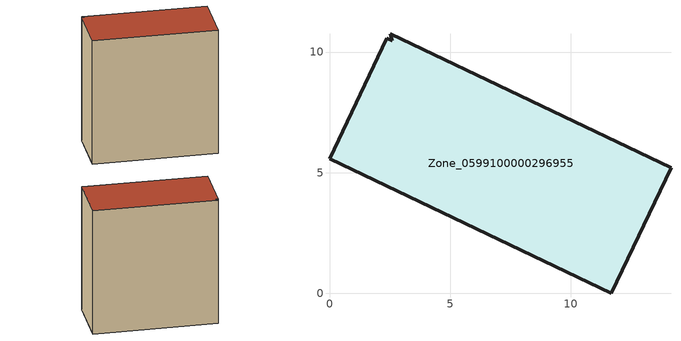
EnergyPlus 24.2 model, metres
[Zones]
Zone_0599100000296955
 floor ground (C_G): 2.61,10.47 2.52,10.76 14.17,5.21 11.68,0 0,5.58 2.38,10.57 z0
 wall outside (C_F): 11.68,0 14.17,5.21 2.52,10.76 2.61,10.47 2.38,10.57 0,5.58 11.68,0 z0:13.77
 roof outside (C_R): 2.52,10.76 2.61,10.47 2.38,10.57 0,5.58 11.68,0 14.17,5.21 z13.77
[BUILDING]
Pand.0599100000296955: North Axis=0; Terrain=City; Loads Convergence Tolerance Value=0.04; Temperature Convergence Tolerance Value=0.4; Solar Distribution=FullExterior; Maximum Number of Warmup Days=25; Minimum Number of Warmup Days=1
[Site:Location]
Rotterdam.The.Hague.AP_ZH_NLD Design_Conditions: Latitude=51.96; Longitude=4.45; Time Zone=1; Elevation=-4.5
[SITE:GROUNDTEMPERATURE:BUILDINGSURFACE]
18, 18, 18, 18, 18, 18, 18, 18, 18, 18, 18, 18
[MATERIAL] Thermal Absorptance=0.9; Solar Absorptance=0.7; Visible Absorptance=0.7
Name | Roughness | Thickness | Conductivity | Density | Specific Heat
G.TI.1946 | MediumSmooth | 0.15 | 1 | 540 | 1210
F.TI.1946 | Rough | 0.3 | 0.857143 | 1920 | 840
R.TI.1946 | MediumRough | 0.2 | 0.1 | 1500 | 1000
[CONSTRUCTION]
C_G: G.TI.1946
C_F: F.TI.1946
C_R: R.TI.1946
[ZONE]
Zone_0599100000296955: Type=1; Multiplier=1; Ceiling Height=Autocalculate; Volume=Autocalculate; Floor Area=autocalculate; Part of Total Floor Area=Yes
[ZONEINFILTRATION:DESIGNFLOWRATE]
Infil_Zone_0599100000296955: Zone or ZoneList or Space or SpaceList=Zone_0599100000296955; Schedule=AlwaysOn; Design Flow Rate Calculation Method=Flow/Area; Flow Rate per Floor Area=0.003; Constant Term Coefficient=1; Temperature Term Coefficient=0; Velocity Term Coefficient=0; Velocity Squared Term Coefficient=0
[HVACTEMPLATE:ZONE:IDEALLOADSAIRSYSTEM]
Zone_0599100000296955: Maximum Heating Supply Air Temperature=50; Minimum Cooling Supply Air Temperature=13; Maximum Heating Supply Air Humidity Ratio=0.0156; Minimum Cooling Supply Air Humidity Ratio=0.0077; Heating Limit=NoLimit; Cooling Limit=NoLimit; Dehumidification Control Type=ConstantSensibleHeatRatio; Cooling Sensible Heat Ratio=0.7; Dehumidification Setpoint=60; Humidification Control Type=None; Humidification Setpoint=30; Outdoor Air Method=None; Outdoor Air Flow Rate per Person=0.00944; Outdoor Air Flow Rate per Zone Floor Area=0; Outdoor Air Flow Rate per Zone=0; Demand Controlled Ventilation Type=None; Outdoor Air Economizer Type=NoEconomizer; Heat Recovery Type=None; Sensible Heat Recovery Effectiveness=0.7; Latent Heat Recovery Effectiveness=0.65
[ZONECONTROL:THERMOSTAT]
ThermostatControl_Zone_0599100000296955: Zone or ZoneList=Zone_0599100000296955; Control Type Schedule=DualSetpointControlType; Control 1=Thermostat_Zone_0599100000296955; Temperature Difference Between Cutout And Setpoint=0
[THERMOSTATSETPOINT:DUALSETPOINT]
Thermostat_Zone_0599100000296955: Heating Setpoint Temperature Schedule=HeatingSetpoint_Zone_0599100000296955; Cooling Setpoint Temperature Schedule=CoolingSetpoint_Zone_0599100000296955
[SCHEDULE:COMPACT]
HeatingSetpoint_Zone_0599100000296955: Through: 12/31, For: AllDays, Until: 24:00, 21
CoolingSetpoint_Zone_0599100000296955: Through: 12/31, For: AllDays, Until: 24:00, 24
DualSetpointControlType: Through: 12/31, For: AllDays, Until: 24:00, 4
AlwaysOn: Through: 12/31, For: AllDays, Until: 24:00, 1
